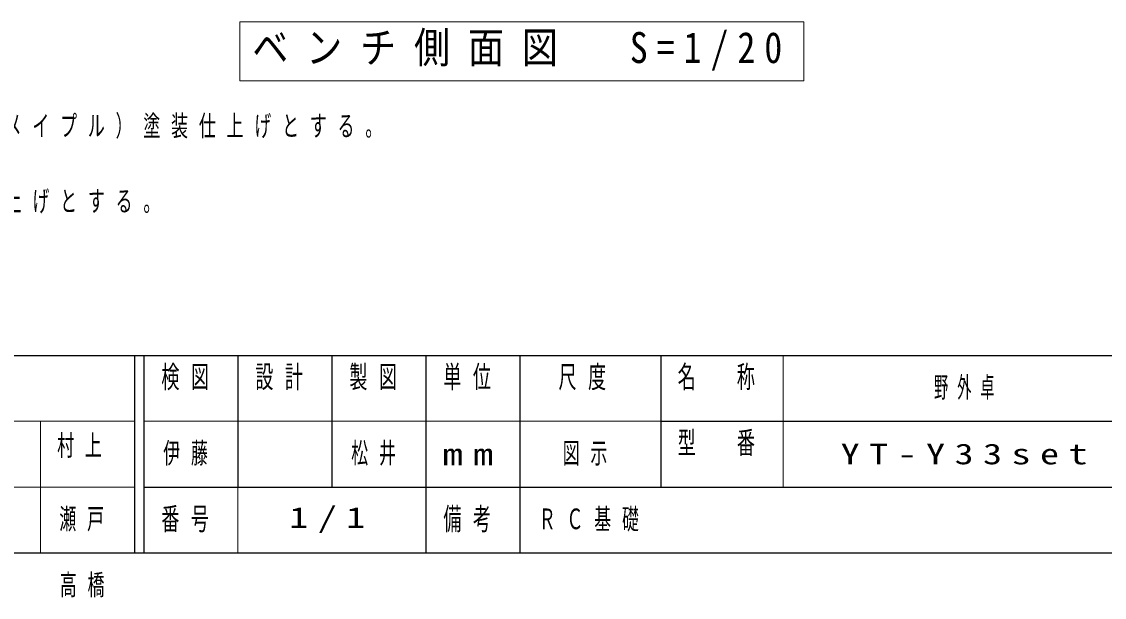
# Model space of a CAD drawing. Units: millimetres on the paper, with parts at other scales. Extents: x -365 to 0, y -5 to 257.
# Drawn here: x -250.5 to -135.3, y -4.7 to 56.5 of the extents above; entities that cross this region are included whole.
import ezdxf

# ---------------------------------------------------------------- set-up
doc = ezdxf.new("R2010")
doc.units = ezdxf.units.MM
for name, color, linetype, lineweight in [('1_20', 7, 'Continuous', 25), ('CLASS1', 3, 'Continuous', 25), ('NAKAMURA図枠', 7, 'Continuous', 13)]:
    doc.layers.add(name, color=color, linetype=linetype, lineweight=lineweight)
doc.layers.add('99', color=7, linetype='Continuous')
doc.styles.add('ＭＳ ゴシック', font='')
doc.styles.get('ＭＳ ゴシック').set_extended_font_data('MS Gothic')

msp = doc.modelspace()

# ---------------------------------------------------------------- linework, layer by layer
at = {"layer": '1_20', "lineweight": 13}
for p, q in [((-167.309, 56.475), (-227.309, 56.475)), ((-227.309, 56.475), (-227.309, 50.175)), ((-167.309, 50.175), (-167.309, 56.475)), ((-227.309, 50.175), (-167.309, 50.175))]:
    msp.add_line(p, q, dxfattribs=at)
at = {"layer": 'NAKAMURA図枠', "color": 20, "lineweight": 25}
for p, q in [((-365, 21), (0, 21)), ((-365, 0), (0, 0))]:
    msp.add_line(p, q, dxfattribs=at)
at = {"layer": 'NAKAMURA図枠', "color": 3, "lineweight": 25}
for p, q in [((-238.5, 21), (-238.5, 0)), ((-237.5, 21), (-237.5, 0)), ((-227.5, 21), (-227.5, 7)), ((-217.5, 21), (-217.5, 7)), ((-207.5, 21), (-207.5, 0)), ((-197.5, 21), (-197.5, 7)), ((-182.5, 21), (-182.5, 7)), ((-182.5, 14), (-70, 14)), ((-237.5, 7), (0, 7)), ((-197.5, 7), (-197.5, 0))]:
    msp.add_line(p, q, dxfattribs=at)
at = {"layer": 'NAKAMURA図枠'}
for p, q in [((-169.5, 21), (-169.5, 7)), ((-365, 14), (-238.5, 14)), ((-248.5, 14), (-248.5, 0)), ((-237.5, 14), (-182.5, 14)), ((-365, 7), (-238.5, 7)), ((-227.5, 7), (-227.5, 0))]:
    msp.add_line(p, q, dxfattribs=at)

# ---------------------------------------------------------------- texts
at = {"layer": '1_20', "insert": (-197.309, 53.325), "char_height": 3.299, "attachment_point": 5, "style": 'ＭＳ ゴシック'}
msp.add_mtext('\\T1.5;\\W0.85;ベンチ側面図\u3000S=1/20', dxfattribs=at)
at = {"layer": '99', "char_height": 2.199, "style": 'ＭＳ ゴシック'}
for s, insert, attachment_point in [('\\T1.64;\\W0.5;野外卓', (-149.75, 17.5), 5), ('\\T1.64;\\W0.6;村上', (-246.732, 12.543), 1), ('\\T1.64;\\W0.6;伊藤', (-232.5, 10.5), 5), ('\\T1.64;\\W0.6;松井', (-212.5, 10.5), 5), ('\\T1.64;\\W0.6;図示', (-190, 10.5), 5), ('\\T1.5;\\W1.35;YT-Y33set', (-149.75, 10.5), 5), ('\\T1.64;\\W0.6;瀬戸', (-246.5, 3.5), 4), ('\\T1.5;\\W1.35;1/1', (-217.5, 3.5), 5), ('\\T1.64;\\W0.6;ＲＣ基礎', (-195.5, 3.5), 4), ('\\T1.64;\\W0.6;高橋', (-243.5, -3.5), 5)]:
    msp.add_mtext(s, dxfattribs=dict(at, insert=insert, attachment_point=attachment_point))
at = {"layer": 'CLASS1', "color": 7, "char_height": 2.199, "attachment_point": 7, "style": 'ＭＳ ゴシック'}
for s, insert in [('\\T1.64;\\W0.6;木材は、ヒノキ（一等材）とし、カンナ・ペーパーがけの上、木材保護着色塗料（メイプル）塗装仕上げとする。', (-361.523, 44.022)), ('\\T1.64;\\W0.6;鋼材は、電気亜鉛メッキ処理の上、ポリエステル樹脂粉体塗装（ダークグレー）仕上げとする。', (-361.523, 36.022))]:
    msp.add_mtext(s, dxfattribs=dict(at, insert=insert))
at = {"layer": 'NAKAMURA図枠', "char_height": 2.346, "style": 'ＭＳ ゴシック'}
for s, insert, attachment_point in [('\\T1.64;\\W0.6;検図', (-232.5, 19.9), 2), ('\\T1.64;\\W0.6;設計', (-222.5, 19.9), 2), ('\\T1.64;\\W0.6;製図', (-212.5, 19.9), 2), ('\\T1.64;\\W0.6;単位', (-202.5, 19.9), 2), ('\\T1.64;\\W0.6;尺度', (-190.25, 19.9), 2), ('\\T1.64;\\W0.6;名\u3000称', (-176, 19.9), 2), ('\\T1.64;\\W0.6;型\u3000番', (-176, 12.9), 2), ('\\T1.5;\\W1.35;mm', (-202.5, 10.5), 5), ('\\T1.64;\\W0.6;番号', (-232.5, 3.5), 5), ('\\T1.64;\\W0.6;備考', (-202.5, 3.5), 5)]:
    msp.add_mtext(s, dxfattribs=dict(at, insert=insert, attachment_point=attachment_point))

doc.saveas('drawing.dxf')
